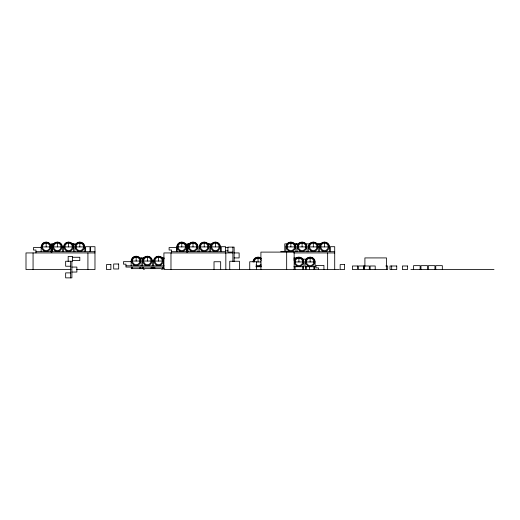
<?xml version="1.0" encoding="UTF-8"?>
<svg xmlns="http://www.w3.org/2000/svg" width="520" height="520" viewBox="0 0 520 520"><rect width="100%" height="100%" fill="white"/><g stroke="black" fill="none" stroke-linecap="round" stroke-linejoin="round"><path stroke-width="0.78" d="M140.218 258.784L140.478 258.557A2.659 2.659 0 0 1 142.097 258.005M294.931 244.654L295.191 244.426A2.659 2.659 0 0 1 296.81 243.88M72.209 243.88L75.368 243.88M207.838 243.88L210.997 243.88M287.014 243.88L284.798 243.88L284.798 251.686M294.151 243.88L298.642 243.88M305.188 243.88L309.621 243.88M316.758 243.88L321.243 243.88M53.391 244.706L51.928 244.706L51.928 252.122M72.443 244.706L75.368 244.706M189.02 244.706L187.558 244.706L187.558 252.122M208.072 244.706L210.997 244.706M294.983 244.706L297.908 244.706M317.493 244.706L320.418 244.706L320.203 244.426A2.659 2.659 0 0 0 318.584 243.88M41.164 246.909L51.142 246.909A4.777 4.777 0 0 0 46.364 242.131L45.949 242.131A4.777 4.777 0 0 0 41.164 246.909L41.164 251.686M52.39 251.686L52.39 246.909L62.361 246.909L62.361 251.686M63.609 251.686L63.609 246.909L73.58 246.909L73.58 251.686M74.828 251.686L74.828 246.909L84.799 246.909L84.799 251.686M176.794 251.686L176.794 246.909L186.771 246.909L186.771 251.686M188.013 251.686L188.013 246.909L197.99 246.909L197.99 251.686M199.238 251.686L199.238 246.909L209.209 246.909L209.209 251.686M210.457 251.686L210.457 246.909L220.428 246.909L220.428 251.686M285.883 251.686L285.883 246.909L295.854 246.909L295.854 251.686M297.102 251.686L297.102 246.909L307.073 246.909L307.073 251.686M308.321 251.686L308.321 246.909L318.298 246.909L318.298 251.686M319.54 251.686L319.54 246.909L329.517 246.909L329.517 251.686M41.373 247.533L33.481 247.533L33.481 250.029L35.971 250.029L35.971 252.935M225.622 247.533L228.046 247.533M225.622 250.861L228.046 250.861M35.971 251.686L94.978 251.686M171.6 251.686L225.622 251.686M280.69 251.686L334.711 251.686M232.895 252.103L227.91 252.103L227.91 247.117L234.143 247.117L234.143 261.476M94.978 252.935L26 252.935L26 269.555L70.974 269.555M232.895 252.935L163.91 252.935L163.91 269.555L339.32 269.555M234.143 252.935L239.129 252.935L239.129 257.92L234.143 257.92M293.767 252.935L334.711 252.935M72.534 257.27L79.807 257.27L79.807 260.598L72.534 260.598M139.438 258.005L143.923 258.005M162.045 258.005L163.872 258.005A2.659 2.659 0 0 1 164.216 258.031M293.872 258.005L296.913 258.005M140.27 258.837L143.195 258.837M162.773 258.837L164.236 258.837M294.236 258.837L295.698 258.837M293.807 259.168L295.38 259.168M302.458 259.168L306.391 259.168M131.163 265.817L131.163 261.04L141.141 261.04L141.141 265.817M142.389 265.817L142.389 261.04L152.36 261.04L152.36 265.817M153.608 265.817L153.608 261.04L163.579 261.04L163.579 265.817M131.372 261.664L123.481 261.664L123.481 264.154L125.97 264.154L125.97 267.065L163.865 267.065M256.432 261.95L261.053 261.95M294.333 261.95L303.894 261.95L303.894 266.734L293.917 266.734M305.142 261.95L315.114 261.95L315.114 266.734L305.142 266.734L305.142 261.95A4.777 4.777 0 0 1 309.92 257.173L310.336 257.173A4.777 4.777 0 0 1 315.114 261.95M125.97 265.817L164.106 265.817M385.775 265.986L387.673 265.986L387.673 269.555L363.909 269.555L363.909 265.986L369.31 265.986L369.31 269.555M70.642 266.233L65.657 266.233L65.657 261.248L71.89 261.248L71.89 277.869L65.657 277.869L65.657 272.883L70.642 272.883M255.756 266.734L261.644 266.734M71.89 267.065L76.876 267.065L76.876 272.051L71.89 272.051M131.163 268.645L164.294 268.645M76.622 269.555L94.978 269.555L94.978 246.701L90.617 246.701L90.617 251.686M143.507 269.555L144.339 269.555M161.629 269.555L162.461 269.555M410.891 269.555L494 269.555M187.278 251.81L187.083 251.524A2.659 2.659 0 0 1 186.725 250.192M51.649 251.81L51.454 251.524A2.659 2.659 0 0 1 51.096 250.192M254.326 261.95L254.312 261.671A3.738 3.738 0 0 1 257.348 258.278L258.323 258.226A3.738 3.738 0 0 1 261.411 260.332M442.325 269.555L442.325 265.649L435.76 265.649L435.76 269.555M434.928 269.555L434.928 265.649L428.363 265.649L428.363 269.555M427.531 269.555L427.531 265.649L420.966 265.649L420.966 269.555M420.134 269.555L420.134 265.649L413.569 265.649L413.569 269.555M391.671 265.986L391.671 269.555M386.51 269.555L386.51 257.92L364.904 257.92L364.904 266.454M375.213 269.555L375.213 265.986L370.143 265.986L370.143 269.555M364.24 265.986L364.24 269.555M334.711 269.555L334.711 246.701L330.35 246.701L330.35 251.686M327.646 252.935L327.646 269.555M324.532 242.131L324.532 246.909M323.921 269.555L323.921 265.401L316.024 265.401L316.024 267.897L318.519 267.897L318.519 269.555M314.762 266.734L314.762 269.555M314.346 266.734L314.346 269.555M313.931 266.734L313.931 269.555M313.307 242.131L313.307 246.909M310.128 257.173L310.128 261.95M309.536 266.364L309.536 269.555M306.319 266.734L306.319 269.555M305.487 266.734L305.487 269.555M303.543 266.734L303.543 269.555M302.712 266.734L302.712 269.555M302.088 242.131L302.088 246.909M298.909 257.173L298.909 261.95M295.1 266.734L295.1 269.555M294.151 269.555L294.151 252.103L260.91 252.103L260.91 269.555M290.869 242.131L290.869 246.909M286.669 252.103L286.669 269.555M258.037 257.173L258.037 261.95M256.38 269.555L256.38 261.749L249.73 261.749L249.73 269.555M239.447 269.555L239.447 261.248L229.743 261.248L229.743 269.555M232.895 247.117L232.895 261.644M225.83 252.935L225.83 269.555M225.622 252.935L225.622 246.701L221.26 246.701L221.26 251.686M220.669 269.555L220.669 261.749L214.019 261.749L214.019 269.555M215.442 242.131L215.442 246.909M204.224 242.131L204.224 246.909M193.005 242.131L193.005 246.909M186.725 252.187L186.725 243.88L189.384 243.88A2.659 2.659 0 0 0 187.766 244.426L187.506 244.654A2.659 2.659 0 0 0 186.725 246.539M181.779 242.131L181.779 246.909M177.002 251.686L177.002 247.533L169.111 247.533L169.111 250.029L171.6 250.029L171.6 252.935M170.976 252.935L170.976 269.555M163.228 267.228L163.228 268.645M162.396 267.228L162.396 268.645M158.594 256.262L158.594 261.04M154.785 267.228L154.785 268.645M153.953 267.228L153.953 268.645M152.984 267.228L152.984 268.645M152.009 267.228L152.009 268.645M151.593 267.228L151.593 268.645M151.177 267.228L151.177 268.645M147.375 256.262L147.375 261.04M143.566 267.228L143.566 268.645M142.734 267.228L142.734 268.645M140.79 267.228L140.79 268.645M139.958 267.228L139.958 268.645M136.156 256.262L136.156 261.04M132.347 267.228L132.347 268.645M131.515 267.228L131.515 268.645M89.992 251.686L89.992 246.701L85.631 246.701L85.631 251.686M87.919 252.935L87.919 269.555M79.814 242.131L79.814 246.909M72.534 261.43L72.534 256.445L68.172 256.445L68.172 261.43M70.642 261.248L70.642 277.869M68.594 242.131L68.594 246.909M57.376 242.131L57.376 246.909M51.096 252.187L51.096 243.88L53.761 243.88A2.659 2.659 0 0 0 52.136 244.426L51.877 244.654A2.659 2.659 0 0 0 51.096 246.539M46.157 242.131L46.157 246.909M33.066 252.935L33.066 269.555M73.58 246.909A4.777 4.777 0 0 0 68.802 242.131L68.386 242.131A4.777 4.777 0 0 0 63.609 246.909M84.799 246.909A4.777 4.777 0 0 0 80.022 242.131L79.606 242.131A4.777 4.777 0 0 0 74.828 246.909M62.361 246.909A4.777 4.777 0 0 0 57.584 242.131L57.168 242.131A4.777 4.777 0 0 0 52.39 246.909M72.52 244.082A2.659 2.659 0 0 1 73.541 243.88M208.15 244.082A2.659 2.659 0 0 1 209.164 243.88M209.209 246.909A4.777 4.777 0 0 0 204.431 242.131L204.016 242.131A4.777 4.777 0 0 0 199.238 246.909M220.428 246.909A4.777 4.777 0 0 0 215.65 242.131L215.234 242.131A4.777 4.777 0 0 0 210.457 246.909M186.771 246.909A4.777 4.777 0 0 0 181.987 242.131L181.571 242.131A4.777 4.777 0 0 0 176.794 246.909M197.99 246.909A4.777 4.777 0 0 0 193.213 242.131L192.797 242.131A4.777 4.777 0 0 0 188.013 246.909M318.298 246.909A4.777 4.777 0 0 0 313.514 242.131L313.099 242.131A4.777 4.777 0 0 0 308.321 246.909M329.517 246.909A4.777 4.777 0 0 0 324.74 242.131L324.324 242.131A4.777 4.777 0 0 0 319.54 246.909M295.854 246.909A4.777 4.777 0 0 0 291.077 242.131L290.661 242.131A4.777 4.777 0 0 0 285.883 246.909M307.073 246.909A4.777 4.777 0 0 0 302.296 242.131L301.88 242.131A4.777 4.777 0 0 0 297.102 246.909M163.579 261.04A4.777 4.777 0 0 0 158.802 256.262L158.386 256.262A4.777 4.777 0 0 0 153.608 261.04M141.141 261.04A4.777 4.777 0 0 0 136.363 256.262L135.948 256.262A4.777 4.777 0 0 0 131.163 261.04M152.36 261.04A4.777 4.777 0 0 0 147.583 256.262L147.167 256.262A4.777 4.777 0 0 0 142.389 261.04M303.894 261.95A4.777 4.777 0 0 0 299.117 257.173L298.701 257.173A4.777 4.777 0 0 0 294.079 260.715M261.157 258.161A4.777 4.777 0 0 0 258.245 257.173L257.836 257.173A4.777 4.777 0 0 0 253.052 261.95M261.131 264.062A3.738 3.738 0 0 1 255.931 265.044M261.274 265.187A4.57 4.57 0 0 1 256.854 266.37M253.468 261.95A4.57 4.57 0 0 1 261.274 258.719M46.436 243.178L45.461 243.237A3.738 3.738 0 0 0 42.425 246.63L42.477 247.605A3.738 3.738 0 0 0 49.881 247.195L49.829 246.22A3.738 3.738 0 0 0 46.436 243.178M57.655 243.178L56.68 243.237A3.738 3.738 0 0 0 53.645 246.63L53.697 247.605A3.738 3.738 0 0 0 61.1 247.195L61.048 246.22A3.738 3.738 0 0 0 57.655 243.178M68.874 243.178L67.899 243.237A3.738 3.738 0 0 0 64.864 246.63L64.916 247.605A3.738 3.738 0 0 0 72.326 247.195L72.267 246.22A3.738 3.738 0 0 0 68.874 243.178M80.093 243.178L79.118 243.237A3.738 3.738 0 0 0 76.082 246.63L76.141 247.605A3.738 3.738 0 0 0 83.544 247.195L83.486 246.22A3.738 3.738 0 0 0 80.093 243.178M182.065 243.178L181.09 243.237A3.738 3.738 0 0 0 178.055 246.63L178.107 247.605A3.738 3.738 0 0 0 185.51 247.195L185.458 246.22A3.738 3.738 0 0 0 182.065 243.178M193.284 243.178L192.309 243.237A3.738 3.738 0 0 0 189.274 246.63L189.326 247.605A3.738 3.738 0 0 0 196.729 247.195L196.677 246.22A3.738 3.738 0 0 0 193.284 243.178M204.503 243.178L203.528 243.237A3.738 3.738 0 0 0 200.493 246.63L200.544 247.605A3.738 3.738 0 0 0 207.948 247.195L207.896 246.22A3.738 3.738 0 0 0 204.503 243.178M215.722 243.178L214.747 243.237A3.738 3.738 0 0 0 211.712 246.63L211.764 247.605A3.738 3.738 0 0 0 219.174 247.195L219.115 246.22A3.738 3.738 0 0 0 215.722 243.178M291.155 243.178L290.18 243.237A3.738 3.738 0 0 0 287.137 246.63L287.196 247.605A3.738 3.738 0 0 0 294.6 247.195L294.548 246.22A3.738 3.738 0 0 0 291.155 243.178M302.374 243.178L301.399 243.237A3.738 3.738 0 0 0 298.363 246.63L298.415 247.605A3.738 3.738 0 0 0 305.819 247.195L305.767 246.22A3.738 3.738 0 0 0 302.374 243.178M313.593 243.178L312.618 243.237A3.738 3.738 0 0 0 309.582 246.63L309.634 247.605A3.738 3.738 0 0 0 317.038 247.195L316.986 246.22A3.738 3.738 0 0 0 313.593 243.178M324.812 243.178L323.837 243.237A3.738 3.738 0 0 0 320.801 246.63L320.853 247.605A3.738 3.738 0 0 0 328.257 247.195L328.204 246.22A3.738 3.738 0 0 0 324.812 243.178M136.435 257.309L135.46 257.361A3.738 3.738 0 0 0 132.424 260.761L132.477 261.729A3.738 3.738 0 0 0 139.88 261.32L139.828 260.344A3.738 3.738 0 0 0 136.435 257.309M147.654 257.309L146.679 257.361A3.738 3.738 0 0 0 143.644 260.761L143.696 261.729A3.738 3.738 0 0 0 151.106 261.32L151.047 260.344A3.738 3.738 0 0 0 147.654 257.309M158.873 257.309L157.898 257.361A3.738 3.738 0 0 0 154.863 260.761L154.915 261.729A3.738 3.738 0 0 0 162.325 261.32L162.266 260.344A3.738 3.738 0 0 0 158.873 257.309M299.189 258.226L298.214 258.278A3.738 3.738 0 0 0 295.178 261.671L295.23 262.646A3.738 3.738 0 0 0 302.633 262.236L302.582 261.261A3.738 3.738 0 0 0 299.189 258.226M310.408 258.226L309.433 258.278A3.738 3.738 0 0 0 306.397 261.671L306.449 262.646A3.738 3.738 0 0 0 313.853 262.236L313.8 261.261A3.738 3.738 0 0 0 310.408 258.226M118.671 264.004L113.685 264.004L113.685 268.99L118.671 268.99L118.671 264.004M110.884 264.57L106.522 264.57L106.522 269.555L110.884 269.555L110.884 264.57M344.532 264.57L340.171 264.57L340.171 269.555L344.532 269.555L344.532 264.57M357.507 265.986L352.437 265.986L352.437 269.555L357.507 269.555L357.507 265.986M363.409 265.986L358.339 265.986L358.339 269.555L363.409 269.555L363.409 265.986M396.734 265.986L390.013 265.986L390.013 269.555L396.734 269.555L396.734 265.986M407.472 265.986L402.402 265.986L402.402 269.555L407.472 269.555L407.472 265.986M66.306 250.868A4.57 4.57 0 0 0 73.164 246.909A4.57 4.57 0 0 0 66.306 242.951A4.57 4.57 0 0 0 66.306 250.868M77.525 250.868A4.57 4.57 0 0 0 84.383 246.909A4.57 4.57 0 0 0 77.525 242.951A4.57 4.57 0 0 0 77.525 250.868M43.868 250.868A4.57 4.57 0 0 0 50.726 246.909A4.57 4.57 0 0 0 43.868 242.951A4.57 4.57 0 0 0 43.868 250.868M55.087 250.868A4.57 4.57 0 0 0 61.945 246.909A4.57 4.57 0 0 0 55.087 242.951A4.57 4.57 0 0 0 55.087 250.868M201.936 250.868A4.57 4.57 0 0 0 208.793 246.909A4.57 4.57 0 0 0 201.936 242.951A4.57 4.57 0 0 0 201.936 250.868M213.155 250.868A4.57 4.57 0 0 0 220.012 246.909A4.57 4.57 0 0 0 213.155 242.951A4.57 4.57 0 0 0 213.155 250.868M179.498 250.868A4.57 4.57 0 0 0 186.355 246.909A4.57 4.57 0 0 0 179.498 242.951A4.57 4.57 0 0 0 179.498 250.868M190.717 250.868A4.57 4.57 0 0 0 197.574 246.909A4.57 4.57 0 0 0 190.717 242.951A4.57 4.57 0 0 0 190.717 250.868M311.025 250.868A4.57 4.57 0 0 0 317.882 246.909A4.57 4.57 0 0 0 311.025 242.951A4.57 4.57 0 0 0 311.025 250.868M322.244 250.868A4.57 4.57 0 0 0 329.101 246.909A4.57 4.57 0 0 0 322.244 242.951A4.57 4.57 0 0 0 322.244 250.868M288.587 250.868A4.57 4.57 0 0 0 295.438 246.909A4.57 4.57 0 0 0 288.587 242.951A4.57 4.57 0 0 0 288.587 250.868M299.806 250.868A4.57 4.57 0 0 0 306.663 246.909A4.57 4.57 0 0 0 299.806 242.951A4.57 4.57 0 0 0 299.806 250.868M156.305 264.999A4.57 4.57 0 0 0 163.163 261.04A4.57 4.57 0 0 0 156.305 257.082A4.57 4.57 0 0 0 156.305 264.999M133.868 264.999A4.57 4.57 0 0 0 140.725 261.04A4.57 4.57 0 0 0 133.868 257.082A4.57 4.57 0 0 0 133.868 264.999M145.087 264.999A4.57 4.57 0 0 0 151.944 261.04A4.57 4.57 0 0 0 145.087 257.082A4.57 4.57 0 0 0 145.087 264.999M296.621 265.909A4.57 4.57 0 0 0 303.478 261.95A4.57 4.57 0 0 0 296.621 257.992A4.57 4.57 0 0 0 296.621 265.909M307.84 265.909A4.57 4.57 0 0 0 314.697 261.95A4.57 4.57 0 0 0 307.84 257.992A4.57 4.57 0 0 0 307.84 265.909"/></g></svg>
